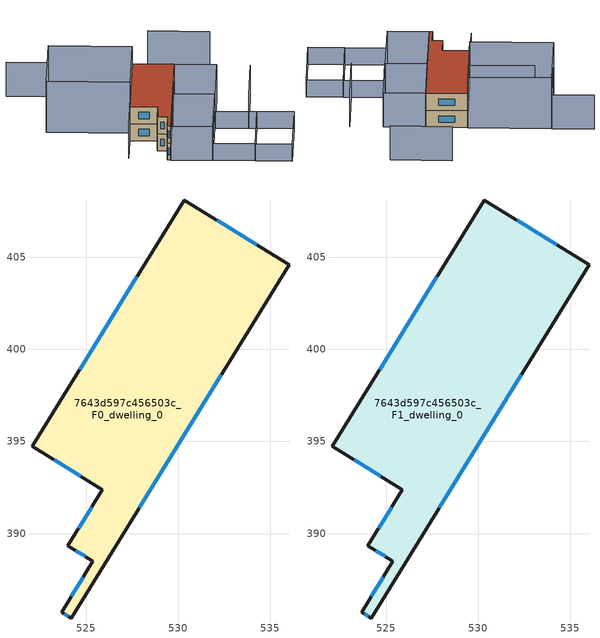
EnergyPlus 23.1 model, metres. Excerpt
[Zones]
7643d597c456503c_F0_dwelling_0
 floor ground (EU_floor_Construction): 536.04,404.58 524.18,385.41 523.67,385.73 525.37,388.5 524.01,389.33 525.89,392.38 522.07,394.74 530.34,408.11 z0
 wall outside (EU_wall_Construction): 530.34,408.11 522.07,394.74 525.89,392.38 524.01,389.33 525.37,388.5 523.67,385.73 524.18,385.41 536.04,404.58 530.34,408.11 z0:3
 window (EU_Window_Construction): 527.76,403.94 524.65,398.9 / 534.27,405.68 532.12,407.01 / 527.88,391.39 532.35,398.61 / 523.83,385.63 524.02,385.51 / 524.84,387.63 524.2,386.59 / 524.43,389.07 524.95,388.76 / 525.3,391.43 524.6,390.28 / 523.26,394 524.7,393.11 z0.93:2.07
7643d597c456503c_F1_dwelling_0
 floor to 7643d597c456503c_F0_dwelling_0 (EU_floor_Construction): 536.04,404.58 524.18,385.41 523.67,385.73 525.37,388.5 524.01,389.33 525.89,392.38 522.07,394.74 530.34,408.11 z3
 wall outside (EU_wall_Construction): 530.34,408.11 522.07,394.74 525.89,392.38 524.01,389.33 525.37,388.5 523.67,385.73 524.18,385.41 536.04,404.58 530.34,408.11 z3:6
 window (EU_Window_Construction): 527.76,403.94 524.65,398.9 / 534.27,405.68 532.12,407.01 / 527.88,391.39 532.35,398.61 / 523.83,385.63 524.02,385.51 / 524.84,387.63 524.2,386.59 / 524.43,389.07 524.95,388.76 / 525.3,391.43 524.6,390.28 / 523.26,394 524.7,393.11 z3.93:5.07
 roof outside (EU_roof_Construction): 525.37,388.5 523.67,385.73 524.18,385.41 536.04,404.58 530.34,408.11 522.07,394.74 525.89,392.38 524.01,389.33 z6
shading: 546.85,385.29 540.66,375.25 / 540.66,375.25 535.6,378.37 / 535.6,378.37 541.79,388.41 / 541.79,388.41 546.85,385.29 / 541.8,388.41 535.59,378.36 / 535.59,378.36 529.89,381.89 / 529.89,381.89 536.1,391.93 / 536.1,391.93 541.8,388.41 z0:3; 540.68,389.1 546.32,398.22 / 515.95,404.66 524.82,399.19 / 524.82,399.19 518.73,389.32 / 513.24,418.7 518.94,415.17 / 518.94,415.17 513.73,406.75 / 546.86,411.95 538.57,417.24 / 524.18,385.41 530.36,395.4 / 530.36,395.4 536.06,391.88 / 536.06,391.88 529.88,381.88 / 529.88,381.88 524.18,385.41 / 530.34,395.37 536.04,404.59 / 536.04,404.59 541.8,401.02 / 541.8,401.02 536.1,391.81 / 536.1,391.81 530.34,395.37 z0:6; 530.34,408.11 523.56,397.15 / 523.56,397.15 512.16,404.21 / 512.16,404.21 518.94,415.17 / 518.94,415.17 530.34,408.11 z0:9
[Building]
EU S2 Campaign: North Axis=0; Terrain=City; Solar Distribution=FullExterior
[Site:Location]
Montreal-Trudeau.Intl.AP: Latitude=45.4667; Longitude=-73.75; Time Zone=-5; Elevation=36
[SizingPeriod:WeatherFileDays]
AnnualSizingPeriod: Begin Month=1; Begin Day of Month=1; End Month=12; End Day of Month=31; Day of Week for Start Day=Monday; Use Weather File Daylight Saving Period=No; Use Weather File Rain and Snow Indicators=No
[MATERIAL]
EU_InternalMass_Material: Roughness=MediumRough; Thickness=0.1; Conductivity=1; Density=1800; Specific Heat=900; Thermal Absorptance=0.9; Solar Absorptance=0.7; Visible Absorptance=0.7
[MATERIAL:NOMASS] Roughness=MediumRough; Thermal Absorptance=0.9; Solar Absorptance=0.7; Visible Absorptance=0.7
Name | Thermal Resistance
EU_wall_NoMass; EU_floor_NoMass | 1.36485
EU_roof_NoMass | 2.55992
[WINDOWMATERIAL:SIMPLEGLAZINGSYSTEM]
EU_Window_SimpleGlazing: UFactor=3.92339; Solar Heat Gain Coefficient=0.8; Visible Transmittance=0.8
[CONSTRUCTION]
EU_wall_Construction: EU_wall_NoMass
EU_roof_Construction: EU_roof_NoMass
EU_floor_Construction: EU_floor_NoMass
EU_Window_Construction: EU_Window_SimpleGlazing
EU_InternalMass_Construction: EU_InternalMass_Material
[ZONE] Type=1; Multiplier=1; Ceiling Height=autocalculate; Volume=345.94; Floor Area=autocalculate; Part of Total Floor Area=Yes
7643d597c456503c_F0_dwelling_0; 7643d597c456503c_F1_dwelling_0
[INTERNALMASS] Construction=EU_InternalMass_Construction; Surface Area=115.313
Name | Zone or ZoneList
7643d597c456503c_F0_dwelling_0_EU_InternalMass | 7643d597c456503c_F0_dwelling_0
7643d597c456503c_F1_dwelling_0_EU_InternalMass | 7643d597c456503c_F1_dwelling_0
[OTHEREQUIPMENT] Fuel Type=Electricity; Design Level Calculation Method=Watts/Area; Power per Zone Floor Area=1; Fraction Latent=0; Fraction Radiant=0; Fraction Lost=0; Carbon Dioxide Generation Rate=0; EndUse Subcategory=EU_Step8_InternalGains
Name | Zone or ZoneList or Space or SpaceList | Schedule
EU_Step8_InternalGain_7643d597c456503c_F0_dwelling_0_f000 | 7643d597c456503c_F0_dwelling_0 | EU_Step8_GainSchedule_7643d597c456503c_F0_dwelling_0_f000
EU_Step8_InternalGain_7643d597c456503c_F1_dwelling_0_f000 | 7643d597c456503c_F1_dwelling_0 | EU_Step8_GainSchedule_7643d597c456503c_F1_dwelling_0_f000
[ZONEVENTILATION:DESIGNFLOWRATE] Schedule=EU_AlwaysOn; Design Flow Rate Calculation Method=AirChanges/Hour; Air Changes per Hour=0.860309; Ventilation Type=Natural; Fan Pressure Rise=0; Fan Total Efficiency=1; Constant Term Coefficient=1; Temperature Term Coefficient=0; Velocity Term Coefficient=0; Velocity Squared Term Coefficient=0; Minimum Indoor Temperature=-100; Maximum Indoor Temperature=100; Delta Temperature=-100; Minimum Outdoor Temperature=-100; Maximum Outdoor Temperature=100; Maximum Wind Speed=40
Name | Zone or ZoneList or Space or SpaceList
EU_ConstantAir_7643d597c456503c_F0_dwelling_0 | 7643d597c456503c_F0_dwelling_0
EU_ConstantAir_7643d597c456503c_F1_dwelling_0 | 7643d597c456503c_F1_dwelling_0
[HVACTEMPLATE:THERMOSTAT] Constant Heating Setpoint=20; Constant Cooling Setpoint=50
EU_HeatOnly_7643d597c456503c_F0_dwelling_0; EU_HeatOnly_7643d597c456503c_F1_dwelling_0
[HVACTEMPLATE:ZONE:IDEALLOADSAIRSYSTEM] System Availability Schedule=EU_AlwaysOn; Maximum Heating Supply Air Temperature=50; Minimum Cooling Supply Air Temperature=13; Maximum Heating Supply Air Humidity Ratio=0.0156; Minimum Cooling Supply Air Humidity Ratio=0.0077; Heating Limit=NoLimit; Cooling Limit=NoLimit; Heating Availability Schedule=EU_AlwaysOn; Cooling Availability Schedule=EU_CoolingOff; Dehumidification Control Type=ConstantSensibleHeatRatio; Cooling Sensible Heat Ratio=0.7; Dehumidification Setpoint=60; Humidification Control Type=None; Humidification Setpoint=30; Outdoor Air Method=None; Outdoor Air Flow Rate per Person=0.00944; Outdoor Air Flow Rate per Zone Floor Area=0; Outdoor Air Flow Rate per Zone=0; Demand Controlled Ventilation Type=None; Outdoor Air Economizer Type=NoEconomizer; Heat Recovery Type=None; Sensible Heat Recovery Effectiveness=0.7; Latent Heat Recovery Effectiveness=0.65
Name | Template Thermostat
7643d597c456503c_F0_dwelling_0 | EU_HeatOnly_7643d597c456503c_F0_dwelling_0
7643d597c456503c_F1_dwelling_0 | EU_HeatOnly_7643d597c456503c_F1_dwelling_0
[SIZING:ZONE] Zone Cooling Design Supply Air Temperature Input Method=SupplyAirTemperature; Zone Cooling Design Supply Air Temperature=13; Zone Heating Design Supply Air Temperature Input Method=SupplyAirTemperature; Zone Heating Design Supply Air Temperature=50; Zone Cooling Design Supply Air Humidity Ratio=0.008; Zone Heating Design Supply Air Humidity Ratio=0.008; Cooling Design Air Flow Method=DesignDay; Cooling Design Air Flow Rate=0; Cooling Minimum Air Flow per Zone Floor Area=0.000762; Cooling Minimum Air Flow=0; Cooling Minimum Air Flow Fraction=0.2; Heating Design Air Flow Method=DesignDay; Heating Design Air Flow Rate=0; Heating Maximum Air Flow per Zone Floor Area=0.002032; Heating Maximum Air Flow=0.141576; Heating Maximum Air Flow Fraction=0.3; Account for Dedicated Outdoor Air System=No; Dedicated Outdoor Air System Control Strategy=NeutralSupplyAir; Dedicated Outdoor Air Low Setpoint Temperature for Design=autosize; Dedicated Outdoor Air High Setpoint Temperature for Design=autosize; Zone Load Sizing Method=Sensible Load Only No Latent Load; Zone Latent Cooling Design Supply Air Humidity Ratio Input Method=HumidityRatioDifference; Zone Cooling Design Supply Air Humidity Ratio Difference=0.005; Zone Latent Heating Design Supply Air Humidity Ratio Input Method=HumidityRatioDifference; Zone Humidification Design Supply Air Humidity Ratio Difference=0.005
7643d597c456503c_F0_dwelling_0; 7643d597c456503c_F1_dwelling_0
[SCHEDULE:CONSTANT]
Name | Hourly Value
EU_AlwaysOn | 1
EU_CoolingOff | 0
[SCHEDULE:FILE] Column Number=1; Rows to Skip at Top=0; Number of Hours of Data=8760; Column Separator=Comma; Interpolate to Timestep=No; Minutes per Item=60; Adjust Schedule for Daylight Savings=Yes
Name | File
EU_Step8_GainSchedule_7643d597c456503c_F0_dwelling_0_f000 | ../../schedules/7643d597c456503c/7643d597c456503c_F0_dwelling_0_f000_gain.csv
EU_Step8_GainSchedule_7643d597c456503c_F1_dwelling_0_f000 | ../../schedules/7643d597c456503c/7643d597c456503c_F1_dwelling_0_f000_gain.csv
